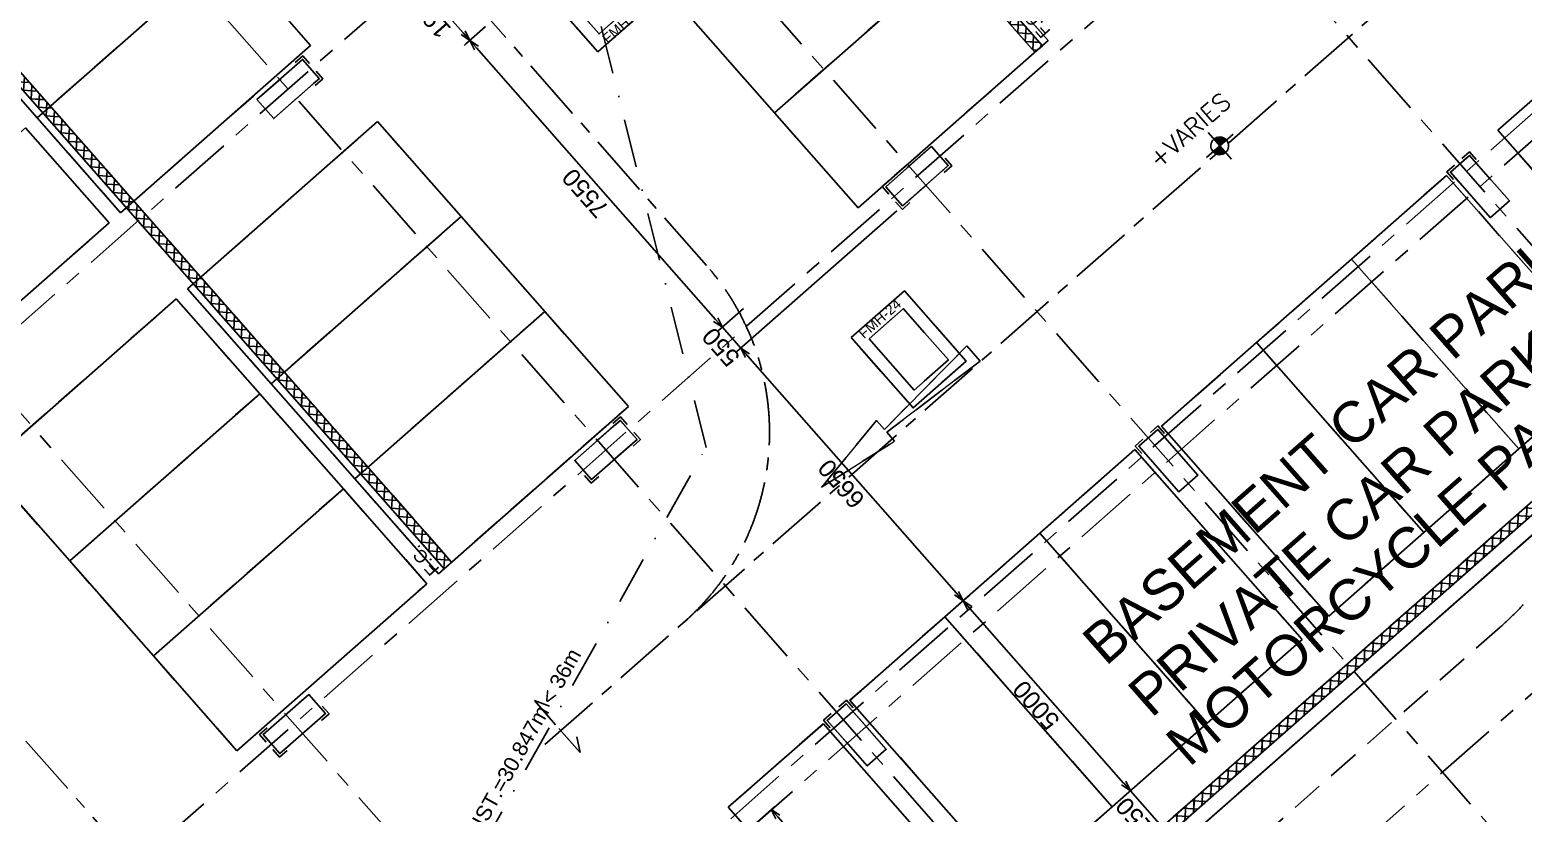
# Model space of a CAD drawing. Header units: millimetres. Extents: x 833946797 to 834440930, y 817746008 to 818399503.
# Drawn here: x 834320996 to 834350494, y 817949363 to 817964841 of the extents above; entities that cross this region are included whole.
import ezdxf

# ---------------------------------------------------------------- set-up
doc = ezdxf.new("R2010")
doc.units = ezdxf.units.MM
doc.header["$LTSCALE"] = 100
for name, pattern in [('CENTER', [2, 1.25, -0.25, 0.25, -0.25]), ('DASHDOT2', [12.7, 6.35, -3.175, 0, -3.175]), ('Grid Line', [22.225, 12.7, -3.175, 3.175, -3.175]), ('Hidden', [9.525, 6.35, -3.175])]:
    doc.linetypes.add(name, pattern=pattern)
for name, color, linetype in [('+C-160', 160, 'Hidden'), ('A-COLS', 3, 'Continuous'), ('DLN020__', 6, 'Continuous'), ('DLN030_1', 1, 'Continuous'), ('DLN030_2', 1, 'Continuous'), ('DLN0401_', 7, 'Continuous'), ('DLN0403__Room Name', 7, 'Continuous'), ('DLN040__', 3, 'Continuous'), ('DLN060__', 7, 'Continuous'), ('DLN660', 1, 'Continuous'), ('DLN810__', 1, 'Continuous'), ('LEVEL', 7, 'Continuous'), ('MOE', 6, 'DASHDOT2')]:
    doc.layers.add(name, color=color, linetype=linetype)
for name, color, linetype, lineweight in [('A829_ROAD', 1, 'Continuous', 0), ('CORNER GUARD', 2, 'Continuous', 50), ('HCL520_T', 7, 'Continuous', 18)]:
    doc.layers.add(name, color=color, linetype=linetype, lineweight=lineweight)
doc.styles.add('3B50A-DLN-ARC-DWG-1002-P00-LB02$0$Standard', font='swiss.ttf')
doc.styles.add('romans', font='romans.shx')
doc.styles.get("Standard").update_dxf_attribs({"font": 'swiss.ttf'})
doc.styles.add('Swis721tBT', font='swissl.ttf')
doc.dimstyles.new('INTDIM', dxfattribs={"dimtxt": 200, "dimasz": 125, "dimexe": 100, "dimexo": 150, "dimgap": 80, "dimtad": 1, "dimdec": 0, "dimzin": 9, "dimdsep": 46, "dimtxsty": 'Swis721tBT', "dimblk": 'OPEN30', "dimcen": -125, "dimclrd": 256, "dimclre": 256, "dimclrt": 2, "dimaunit": 1, "dimadec": 1, "dimazin": 0, "dimtfac": 0.444444, "dimtdec": 0, "dimtix": 1, "dimtmove": 2, "dimatfit": 3, "dimldrblk": 'OPEN30', "dimfxl": 0, "dimtolj": 1, "dimlwd": -1, "dimlwe": -1, "dimarcsym": 0})
doc.dimstyles.new('INTDIM350', dxfattribs={"dimtxt": 350, "dimasz": 200, "dimexe": 100, "dimexo": 150, "dimgap": 100, "dimtad": 1, "dimdec": 0, "dimzin": 9, "dimdsep": 46, "dimtxsty": 'Swis721tBT', "dimblk": 'OPEN30', "dimcen": -125, "dimclrd": 256, "dimclre": 256, "dimclrt": 2, "dimaunit": 1, "dimadec": 1, "dimazin": 0, "dimtfac": 0.444444, "dimtdec": 0, "dimtix": 1, "dimtmove": 2, "dimatfit": 3, "dimldrblk": 'OPEN30', "dimfxl": 0, "dimtolj": 1, "dimlwd": -1, "dimlwe": -1, "dimarcsym": 0})
pattern_1 = [(86.3502, (834319897.64, 817945893.62), (-158.428, 10.1057), []), (176.3502, (834319897.64, 817945893.62), (-10.1057, -158.428), [])]

# ---------------------------------------------------------------- blocks, each defined once
blk = doc.blocks.new('_Open30')
at = {"color": 0, "linetype": 'ByBlock', "lineweight": -2}
for p, q in [((-1, 0.27), (0, 0)), ((0, 0), (-1, -0.27)), ((0, 0), (-1, 0))]:
    blk.add_line(p, q, dxfattribs=at)
blk = doc.blocks.new('*D31')
at = {"layer": 'Defpoints', "color": 0}
for p in [(834269377, 817985820), (834268235, 817984815), (834325665, 817921862)]:
    blk.add_point(p, dxfattribs=at)
at = {"layer": 'DLN030_1', "linetype": 'Continuous'}
for p, q in [((834269264, 817985721), (834268160, 817984749)), ((834324391, 817921007), (834268367, 817984665)), ((834325552, 817921763), (834324448, 817920791))]:
    blk.add_line(p, q, dxfattribs=at)
at = {"layer": 'DLN030_1', "xscale": 200, "yscale": 200, "zscale": 200}
for p, rotation in [((834268235, 817984815), 131.3501965874743), ((834324523, 817920857), 311.3501965874743)]:
    blk.add_blockref('_Open30', p, dxfattribs=dict(at, rotation=rotation))
at = {"layer": 'DLN030_1', "color": 2, "insert": (834295471, 817953436), "char_height": 400, "attachment_point": 5, "rotation": 311.3502, "style": 'Swis721tBT'}
blk.add_mtext('\\A1;85200', dxfattribs=at)
blk = doc.blocks.new('DLN_Parking - Parking - 2500 x 5000 _WL_-1233168-Car Park_B2_F')
at = {"layer": 'DLN660'}
for p, q in [((0, 0), (0, 5000)), ((0, 5000), (2500, 5000)), ((2500, 5000), (2500, 0)), ((2500, 0), (0, 0))]:
    blk.add_line(p, q, dxfattribs=at)
blk = doc.blocks.new('*X5')
at = {"color": 0}
for p, q in [((45956, 42700), (46156, 42700)), ((45956, 42694), (46156, 42694)), ((45957, 42688), (46156, 42688)), ((45957, 42681), (46156, 42681)), ((45958, 42675), (46156, 42675)), ((45959, 42669), (46156, 42669)), ((45960, 42662), (46156, 42662)), ((45962, 42656), (46156, 42656)), ((45964, 42650), (46156, 42650)), ((45965, 42644), (46156, 42644)), ((45968, 42638), (46156, 42638)), ((45970, 42631), (46156, 42631)), ((45973, 42625), (46156, 42625)), ((45975, 42619), (46156, 42619)), ((45978, 42612), (46156, 42612)), ((45982, 42606), (46156, 42606)), ((45986, 42600), (46156, 42600)), ((45990, 42594), (46156, 42594)), ((45994, 42588), (46156, 42588)), ((45999, 42581), (46156, 42581)), ((46004, 42575), (46156, 42575)), ((46009, 42569), (46156, 42569)), ((46015, 42562), (46156, 42562)), ((46022, 42556), (46156, 42556)), ((46029, 42550), (46156, 42550)), ((46037, 42544), (46156, 42544)), ((46047, 42538), (46156, 42538)), ((46057, 42531), (46156, 42531)), ((46069, 42525), (46156, 42525)), ((46083, 42519), (46156, 42519)), ((46102, 42512), (46156, 42512)), ((46133, 42506), (46156, 42506))]:
    blk.add_line(p, q, dxfattribs=at)
blk = doc.blocks.new('*X4')
at = {"color": 0}
for p, q in [((46156, 42900), (46200, 42900)), ((46156, 42894), (46222, 42894)), ((46156, 42888), (46238, 42888)), ((46156, 42881), (46250, 42881)), ((46156, 42875), (46261, 42875)), ((46156, 42869), (46271, 42869)), ((46156, 42862), (46279, 42862)), ((46156, 42856), (46287, 42856)), ((46156, 42850), (46294, 42850)), ((46156, 42844), (46300, 42844)), ((46156, 42838), (46306, 42838)), ((46156, 42831), (46311, 42831)), ((46156, 42825), (46316, 42825)), ((46156, 42819), (46320, 42819)), ((46156, 42812), (46324, 42812)), ((46156, 42806), (46328, 42806)), ((46156, 42800), (46332, 42800)), ((46156, 42794), (46335, 42794)), ((46156, 42788), (46338, 42788)), ((46156, 42781), (46341, 42781)), ((46156, 42775), (46343, 42775)), ((46156, 42769), (46345, 42769)), ((46156, 42762), (46347, 42762)), ((46156, 42756), (46349, 42756)), ((46156, 42750), (46351, 42750)), ((46156, 42744), (46352, 42744)), ((46156, 42738), (46353, 42738)), ((46156, 42731), (46354, 42731)), ((46156, 42725), (46355, 42725)), ((46156, 42719), (46355, 42719)), ((46156, 42712), (46356, 42712)), ((46156, 42706), (46356, 42706))]:
    blk.add_line(p, q, dxfattribs=at)
blk = doc.blocks.new('ELFIN')
at = {"layer": 'LEVEL'}
for p, q in [((0, 0.5), (0, 0)), ((0, 0), (-0.5, 0)), ((0, 0), (0, -0.5)), ((0.5, 0), (0, 0))]:
    blk.add_line(p, q, dxfattribs=at)
for start, end in [(90, 180), (180, 270), (0, 90), (270, 0)]:
    blk.add_arc((0, 0), 0.25, start, end, dxfattribs=at)
at = {"layer": 'LEVEL', "xscale": 0.00125, "yscale": 0.00125, "zscale": 0.00125}
for name in ['*X4', '*X5']:
    blk.add_blockref(name, (-57.695, -53.381), dxfattribs=at)
at = {"layer": 'LEVEL', "style": 'romans'}
blk.add_attdef('ELFIN', (0.254, 0.347), '', height=0.5, dxfattribs=at)
blk = doc.blocks.new('A05-_14-flat-3')
at = {"layer": 'A829_ROAD'}
for p, q in [((-275, 3909), (275, 3909)), ((-50, 709), (-275, 3909)), ((275, 3909), (50, 709)), ((-375, 709), (0, -1624)), ((-50, 709), (-375, 709)), ((0, -1624), (375, 709)), ((375, 709), (50, 709))]:
    blk.add_line(p, q, dxfattribs=at)
blk = doc.blocks.new('*D87')
at = {"layer": 'Defpoints', "color": 0}
for p in [(834269376, 817985821), (834268235, 817984816), (834325664, 817921862)]:
    blk.add_point(p, dxfattribs=at)
at = {"layer": 'DLN030_1', "linetype": 'Continuous'}
for p, q in [((834269264, 817985721), (834268159, 817984750)), ((834324391, 817921007), (834268367, 817984666)), ((834325552, 817921763), (834324448, 817920791))]:
    blk.add_line(p, q, dxfattribs=at)
at = {"layer": 'DLN030_1', "xscale": 200, "yscale": 200, "zscale": 200}
for p, rotation in [((834268235, 817984816), 131.3501965866839), ((834324523, 817920857), 311.3501965866839)]:
    blk.add_blockref('_Open30', p, dxfattribs=dict(at, rotation=rotation))
at = {"layer": 'DLN030_1', "color": 2, "insert": (834295471, 817953436), "char_height": 400, "attachment_point": 5, "rotation": 311.3502, "style": 'Swis721tBT'}
blk.add_mtext('\\A1;85200', dxfattribs=at)
blk = doc.blocks.new('CORNER GUARD')
at = {"layer": 'CORNER GUARD', "color": 0, "const_width": 20}
blk.add_lwpolyline([(-150, -50), (50, -50), (50, 150)], dxfattribs=at)
at = {"layer": 'Defpoints', "color": 0}
blk.add_lwpolyline([(-150, 0), (0, 0), (0, 150)], dxfattribs=at)
blk = doc.blocks.new('*D106')
at = {"layer": 'Defpoints', "color": 0, "ltscale": 1.5}
for p in [(834334355, 817956590, 0), (834324515, 817943109, 0), (834325714, 817942170), (834325198, 817940249, 0), (834325198, 817940249, 0)]:
    blk.add_point(p, dxfattribs=at)
at = {"layer": 'MOE', "linetype": 'Continuous', "ltscale": 1.5}
blk.add_arc((834325198, 817940249), 1989, 66.5005, 97.6704, dxfattribs=at)
at = {"layer": 'MOE', "ltscale": 1.5, "xscale": 200, "yscale": 200, "zscale": 200}
for p, rotation in [((834324736, 817942184), 190.5522464607608), ((834326170, 817941984), 333.6185792640462)]:
    blk.add_blockref('_Open30', p, dxfattribs=dict(at, rotation=rotation))
at = {"layer": 'MOE', "color": 2, "ltscale": 1.5, "insert": (834325511, 817942496), "char_height": 350, "attachment_point": 5, "rotation": 352.0854, "style": 'Swis721tBT'}
blk.add_mtext('\\A1;{\\C1;>30%%D}', dxfattribs=at)
blk = doc.blocks.new('A$C029C5A43')
at = {"layer": '+C-160'}
for p, q in [((39021, 28766), (39021, 45764)), ((39221, 45764), (39220, 28766)), ((38871, 40766), (38871, 43266)), ((39221, 41161), (39021, 41360)), ((39021, 41116), (39221, 41315)), ((39220, 40936), (39021, 41136)), ((39021, 40891), (39221, 41091)), ((38571, 38266), (38571, 40766)), ((43871, 40766), (38871, 40766)), ((43871, 40766), (38871, 40766)), ((38871, 40766), (38871, 38266)), ((39220, 40712), (39021, 40911)), ((39021, 40667), (39220, 40866)), ((43871, 38266), (43871, 40766)), ((39220, 40487), (39021, 40687)), ((39021, 40442), (39220, 40642)), ((39220, 40263), (39021, 40462)), ((39021, 40218), (39220, 40417)), ((39220, 40038), (39021, 40238)), ((39021, 39993), (39220, 40193)), ((39220, 39814), (39021, 40013)), ((39021, 39769), (39220, 39968)), ((39220, 39589), (39021, 39789)), ((39021, 39544), (39220, 39744)), ((39220, 39365), (39021, 39564)), ((39021, 39320), (39220, 39519)), ((39220, 39140), (39021, 39340)), ((39021, 39095), (39220, 39295)), ((39220, 38916), (39021, 39115)), ((39021, 38871), (39220, 39070)), ((39220, 38691), (39021, 38891)), ((39021, 38646), (39220, 38846)), ((39220, 38467), (39021, 38666)), ((39021, 38422), (39220, 38621)), ((39220, 38242), (39021, 38442)), ((39021, 38197), (39220, 38397)), ((33571, 38266), (38571, 38266)), ((38871, 38266), (43871, 38266)), ((39220, 38018), (39021, 38217)), ((39021, 37973), (39220, 38172)), ((42371, 37666, 0), (42371, 38166, 0)), ((42371, 38166, 0), (43571, 38166, 0)), ((42371, 37666, 0), (42371, 38166, 0)), ((42371, 38166, 0), (43571, 38166, 0)), ((43421, 38215, 0), (43621, 38215, 0)), ((43421, 38165, 0), (43571, 38165, 0)), ((43571, 38166, 0), (43571, 37666, 0)), ((43571, 38166, 0), (43571, 37666, 0)), ((43571, 38165, 0), (43571, 38015, 0)), ((43621, 38215, 0), (43621, 38015, 0)), ((39220, 37793), (39021, 37993)), ((39021, 37748), (39220, 37948)), ((39220, 37569), (39021, 37768)), ((43571, 37665, 0), (43571, 37815, 0)), ((43621, 37615, 0), (43621, 37815, 0)), ((39021, 37524), (39220, 37723)), ((39220, 37344), (39021, 37544)), ((39021, 37299), (39220, 37498)), ((43571, 37666, 0), (42371, 37666, 0)), ((43571, 37666, 0), (42371, 37666, 0)), ((43421, 37665, 0), (43571, 37665, 0)), ((43421, 37615, 0), (43621, 37615, 0)), ((39220, 37120), (39021, 37319)), ((39021, 37075), (39220, 37274)), ((39220, 36895), (39021, 37095)), ((39021, 36850), (39220, 37049)), ((39220, 36671), (39021, 36870)), ((39021, 36626), (39220, 36825)), ((39220, 36446), (39021, 36646)), ((39021, 36401), (39220, 36600)), ((39220, 36222), (39021, 36421)), ((39021, 36177), (39220, 36376)), ((33571, 33766), (33571, 36266)), ((33571, 36266), (38571, 36266)), ((38571, 36266), (38571, 33766)), ((38871, 33766), (38871, 36266)), ((38871, 36266), (43871, 36266)), ((39220, 35997), (39021, 36197)), ((39021, 35952), (39220, 36151)), ((43871, 36266), (43871, 33766)), ((48051, 34424, 0), (48051, 36274, 0)), ((48301, 34674, 0), (48301, 36024, 0)), ((54522, 28716), (54522, 36266)), ((54722, 36266), (54721, 28716)), ((39220, 35773), (39021, 35972)), ((39021, 35728), (39220, 35927)), ((39220, 35548), (39021, 35748)), ((39021, 35503), (39220, 35702)), ((39220, 35324), (39021, 35523)), ((39021, 35279), (39220, 35478)), ((39220, 35099), (39021, 35299)), ((39021, 35054), (39220, 35253)), ((39220, 34875), (39021, 35074)), ((39021, 34830), (39220, 35029)), ((39220, 34650), (39021, 34850)), ((39021, 34605), (39220, 34804)), ((39220, 34426), (39021, 34625)), ((39021, 34381), (39220, 34580)), ((49201, 34674, 0), (48301, 34674, 0)), ((39220, 34201), (39021, 34401)), ((39021, 34156), (39220, 34355)), ((49451, 34424, 0), (48051, 34424, 0)), ((39220, 33977), (39021, 34176)), ((39021, 33931), (39220, 34131)), ((39220, 33752), (39021, 33952)), ((33571, 31266), (33571, 33766)), ((33571, 33766), (38571, 33766)), ((38571, 33766), (33571, 33766)), ((38571, 33766), (38571, 31266)), ((38871, 31266), (38871, 33766)), ((38871, 33766), (43871, 33766)), ((43871, 33766), (38871, 33766)), ((39021, 33707), (39220, 33906)), ((39220, 33528), (39021, 33727)), ((39021, 33482), (39220, 33682)), ((43871, 33766), (43871, 31266)), ((49871, 33716), (49871, 31216)), ((39220, 33303), (39021, 33503)), ((39021, 33258), (39220, 33457)), ((39220, 33079), (39021, 33278)), ((39021, 33033), (39220, 33233)), ((39220, 32855), (39021, 33054)), ((39021, 32809), (39220, 33008)), ((39220, 32630), (39021, 32829)), ((39021, 32584), (39220, 32784)), ((39220, 32406), (39021, 32605)), ((39021, 32360), (39220, 32559)), ((39220, 32181), (39021, 32380)), ((39021, 32135), (39220, 32335)), ((39220, 31957), (39021, 32156)), ((39021, 31911), (39220, 32110)), ((39220, 31732), (39021, 31931)), ((39021, 31686), (39220, 31886)), ((39220, 31508), (39021, 31707)), ((39021, 31462), (39220, 31661)), ((39220, 31283), (39021, 31482)), ((39021, 31237), (39220, 31437)), ((38571, 31266), (33571, 31266)), ((38571, 31266), (33571, 31266)), ((33571, 31266), (33571, 28766)), ((38571, 28766), (38571, 31266)), ((43871, 31266), (38871, 31266)), ((43871, 31266), (38871, 31266)), ((38871, 31266), (38871, 28766)), ((39220, 31059), (39021, 31258)), ((39021, 31013), (39220, 31212)), ((39220, 30834), (39021, 31033)), ((39021, 30788), (39220, 30987)), ((43871, 28766), (43871, 31266)), ((54871, 31216), (49871, 31216)), ((49871, 31216), (49871, 28716)), ((49871, 31216), (54871, 31216)), ((54871, 28716), (54871, 31216)), ((39220, 30610), (39021, 30809)), ((39021, 30564), (39220, 30763)), ((39220, 30385), (39021, 30584)), ((39021, 30339), (39220, 30538)), ((39220, 30161), (39021, 30360)), ((39021, 30115), (39220, 30314)), ((39220, 29936), (39021, 30135)), ((39021, 29890), (39220, 30089)), ((39220, 29712), (39021, 29911)), ((39021, 29666), (39220, 29865)), ((39220, 29487), (39021, 29686)), ((39021, 29441), (39220, 29640)), ((39220, 29263), (39021, 29462)), ((39021, 29217), (39220, 29416)), ((39220, 29038), (39021, 29237)), ((54522, 29227), (54721, 29426)), ((54721, 29028), (54522, 29227)), ((39021, 28992), (39220, 29191)), ((39220, 28814), (39021, 29013)), ((39021, 28768), (39220, 28967)), ((54522, 29002), (54721, 29201)), ((54721, 28803), (54522, 29002)), ((54522, 28778), (54721, 28977)), ((33571, 28766), (38571, 28766)), ((34321, 28715, 0), (34121, 28715, 0)), ((34121, 28715, 0), (34121, 28515, 0)), ((34171, 28166, 0), (34171, 28666, 0)), ((34171, 28666, 0), (35371, 28666, 0)), ((34171, 28166, 0), (34171, 28666, 0)), ((34171, 28666, 0), (35371, 28666, 0)), ((34321, 28665, 0), (34171, 28665, 0)), ((34171, 28665, 0), (34171, 28515, 0)), ((35371, 28666, 0), (35371, 28166, 0)), ((35371, 28666, 0), (35371, 28166, 0)), ((38871, 28766), (43871, 28766)), ((39043, 28766), (39021, 28788)), ((39220, 28766), (39021, 28766)), ((42371, 28166, 0), (42371, 28666, 0)), ((42371, 28666, 0), (43571, 28666, 0)), ((42371, 28166, 0), (42371, 28666, 0)), ((42371, 28666, 0), (43571, 28666, 0)), ((43421, 28715, 0), (43621, 28715, 0)), ((43421, 28665, 0), (43571, 28665, 0)), ((43571, 28666, 0), (43571, 28166, 0)), ((43571, 28666, 0), (43571, 28166, 0)), ((43571, 28665, 0), (43571, 28515, 0)), ((43621, 28715, 0), (43621, 28515, 0)), ((49871, 28716), (54871, 28716)), ((50708, 28715), (50508, 28715)), ((50508, 28715), (50508, 28515)), ((50558, 28166, 0), (50558, 28666, 0)), ((50558, 28666, 0), (51758, 28666, 0)), ((50558, 28166, 0), (50558, 28666, 0)), ((50558, 28666, 0), (51758, 28666, 0)), ((50708, 28665), (50558, 28665)), ((50558, 28665), (50558, 28515)), ((51758, 28666, 0), (51758, 28166, 0)), ((51758, 28666, 0), (51758, 28166, 0)), ((54584, 28716), (54522, 28778)), ((54721, 28716), (54522, 28716)), ((54684, 28716), (54721, 28752)), ((34121, 28115, 0), (34121, 28315, 0)), ((34321, 28115, 0), (34121, 28115, 0)), ((34171, 28165, 0), (34171, 28315, 0)), ((35371, 28166, 0), (34171, 28166, 0)), ((35371, 28166, 0), (34171, 28166, 0)), ((34321, 28165, 0), (34171, 28165, 0)), ((35221, 28165), (35371, 28165)), ((35221, 28115), (35421, 28115)), ((35371, 28165), (35371, 28315)), ((35421, 28115), (35421, 28315)), ((42321, 28115, 0), (42321, 28315, 0)), ((42521, 28115, 0), (42321, 28115, 0)), ((42371, 28165, 0), (42371, 28315, 0)), ((43571, 28166, 0), (42371, 28166, 0)), ((43571, 28166, 0), (42371, 28166, 0)), ((42521, 28165, 0), (42371, 28165, 0)), ((43421, 28165, 0), (43571, 28165, 0)), ((43421, 28115, 0), (43621, 28115, 0)), ((43571, 28165, 0), (43571, 28315, 0)), ((43621, 28115, 0), (43621, 28315, 0)), ((50508, 28115), (50508, 28315)), ((50708, 28115), (50508, 28115)), ((50558, 28165), (50558, 28315)), ((51758, 28166, 0), (50558, 28166, 0)), ((51758, 28166, 0), (50558, 28166, 0)), ((50708, 28165), (50558, 28165)), ((51608, 28165, 0), (51758, 28165, 0)), ((51608, 28115, 0), (51808, 28115, 0)), ((51758, 28165, 0), (51758, 28315, 0)), ((51808, 28115, 0), (51808, 28315, 0)), ((48075, 26880, 0), (49475, 26880, 0)), ((48075, 25030, 0), (48075, 26880, 0)), ((49475, 26880, 0), (49475, 25030, 0)), ((48325, 26630, 0), (49225, 26630, 0)), ((48325, 25280, 0), (48325, 26630, 0)), ((49225, 26630, 0), (49225, 25280, 0)), ((38639, 25630), (38639, 24261)), ((38639, 24261), (38639, 25630)), ((38639, 25630), (38791, 25352)), ((47368, 25320), (45682, 25049)), ((47368, 25085), (47368, 25320)), ((47368, 25085), (49682, 25247)), ((49225, 25280, 0), (48325, 25280, 0)), ((49682, 25247), (49682, 24850)), ((45682, 25049), (47368, 24778)), ((49682, 24850), (47368, 25012)), ((47368, 24778), (47368, 25012)), ((49475, 25030, 0), (48075, 25030, 0)), ((38639, 24261), (38791, 24539)), ((42871, 21566), (42671, 21566)), ((42671, 21566), (42671, 21366)), ((43071, 21566, 0), (43271, 21566, 0)), ((43271, 21566, 0), (43271, 21366, 0)), ((51071, 21566, 0), (50871, 21566, 0)), ((50871, 21566, 0), (50871, 21366, 0)), ((51271, 21566), (51471, 21566)), ((51471, 21566), (51471, 21366)), ((59271, 21566, 0), (59071, 21566, 0)), ((59071, 21566, 0), (59071, 21366, 0)), ((59471, 21566), (59671, 21566)), ((59671, 21566), (59671, 21366)), ((40121, 21516), (40121, 16516)), ((42621, 21516), (40121, 21516)), ((42621, 16516), (42621, 21516)), ((42721, 20316, 0), (42721, 21516, 0)), ((42721, 21516, 0), (43221, 21516, 0)), ((42721, 20316, 0), (42721, 21516, 0)), ((42721, 21516, 0), (43221, 21516, 0)), ((42871, 21516), (42721, 21516)), ((42721, 21516), (42721, 21366)), ((43071, 21516, 0), (43221, 21516, 0)), ((43221, 21516, 0), (43221, 20316, 0)), ((43221, 21516, 0), (43221, 20316, 0)), ((43221, 21516, 0), (43221, 21366, 0)), ((43321, 16516), (43321, 21516)), ((43321, 21516), (45821, 21516)), ((45821, 16516), (45821, 21516)), ((45821, 21516), (48321, 21516)), ((45821, 21516), (45821, 16516)), ((48321, 16516), (48321, 21516)), ((48321, 21516), (50821, 21516)), ((48321, 21516), (48321, 16516)), ((50821, 21516), (50821, 16516)), ((50921, 20316, 0), (50921, 21516, 0)), ((50921, 21516, 0), (51421, 21516, 0)), ((50921, 20316, 0), (50921, 21516, 0)), ((50921, 21516, 0), (51421, 21516, 0)), ((51071, 21516, 0), (50921, 21516, 0)), ((50921, 21516, 0), (50921, 21366, 0)), ((51271, 21516), (51421, 21516)), ((51421, 21516, 0), (51421, 20316, 0)), ((51421, 21516, 0), (51421, 20316, 0)), ((51421, 21516), (51421, 21366)), ((51521, 21516), (51521, 16516)), ((54021, 21516), (51521, 21516)), ((54021, 21516), (54021, 16516)), ((56521, 21516), (54021, 21516)), ((54021, 16516), (54021, 21516)), ((56521, 16516), (56521, 21516)), ((56521, 21516), (59021, 21516)), ((56521, 16516), (56521, 21516)), ((59021, 21516), (59021, 16516)), ((59121, 20316, 0), (59121, 21516, 0)), ((59121, 21516, 0), (59621, 21516, 0)), ((59121, 20316, 0), (59121, 21516, 0)), ((59121, 21516, 0), (59621, 21516, 0)), ((59271, 21516, 0), (59121, 21516, 0)), ((59121, 21516, 0), (59121, 21366, 0)), ((59471, 21516), (59621, 21516)), ((59621, 21516, 0), (59621, 20316, 0)), ((59621, 21516, 0), (59621, 20316, 0)), ((59621, 21516), (59621, 21366)), ((60371, 16516), (60371, 21516)), ((60371, 21516), (62871, 21516)), ((43221, 20316, 0), (42721, 20316, 0)), ((43221, 20316, 0), (42721, 20316, 0)), ((51421, 20316, 0), (50921, 20316, 0)), ((51421, 20316, 0), (50921, 20316, 0)), ((59621, 20316, 0), (59121, 20316, 0)), ((59621, 20316, 0), (59121, 20316, 0)), ((45821, 16516), (43321, 16516)), ((48321, 16516), (45821, 16516)), ((50821, 16516), (48321, 16516)), ((51521, 16516), (54021, 16516)), ((54021, 16516), (56521, 16516)), ((59021, 16516), (56521, 16516)), ((38514, 15365, 0), (86827, 15365)), ((38514, 15365, 0), (86827, 15365, 0)), ((82471, 15565), (40121, 15565)), ((40121, 15365), (82471, 15365)), ((46722, 15365), (46922, 15565)), ((47056, 15365), (46856, 15565)), ((46947, 15365), (47147, 15565)), ((47280, 15365), (47080, 15565)), ((47171, 15365), (47371, 15565)), ((47505, 15365), (47305, 15565)), ((47396, 15365), (47596, 15565)), ((47729, 15365), (47529, 15565)), ((47620, 15365), (47820, 15565)), ((47954, 15365), (47754, 15565)), ((47845, 15365), (48045, 15565)), ((48178, 15365), (47978, 15565)), ((48069, 15365), (48269, 15565)), ((48403, 15365), (48203, 15565)), ((48294, 15365), (48494, 15565)), ((48627, 15365), (48427, 15565)), ((48518, 15365), (48718, 15565)), ((48852, 15365), (48652, 15565)), ((48743, 15365), (48943, 15565)), ((49076, 15365), (48876, 15565)), ((48967, 15365), (49167, 15565)), ((49301, 15365), (49101, 15565)), ((49192, 15365), (49392, 15565)), ((49525, 15365), (49325, 15565)), ((49416, 15365), (49616, 15565)), ((49750, 15365), (49550, 15565)), ((49641, 15365), (49841, 15565)), ((49974, 15365), (49774, 15565)), ((49865, 15365), (50065, 15565)), ((50199, 15365), (49999, 15565)), ((50090, 15365), (50290, 15565)), ((50423, 15365), (50223, 15565)), ((50314, 15365), (50514, 15565)), ((50648, 15365), (50448, 15565)), ((50539, 15365), (50739, 15565)), ((50872, 15365), (50672, 15565)), ((50763, 15365), (50963, 15565)), ((51097, 15365), (50897, 15565)), ((50988, 15365), (51188, 15565)), ((51321, 15365), (51121, 15565)), ((51212, 15365), (51412, 15565)), ((51546, 15365), (51346, 15565)), ((51437, 15365), (51637, 15565)), ((51770, 15365), (51570, 15565)), ((51661, 15365), (51861, 15565)), ((51995, 15365), (51795, 15565)), ((51886, 15365), (52086, 15565)), ((52219, 15365), (52019, 15565)), ((52110, 15365), (52310, 15565)), ((52444, 15365), (52244, 15565)), ((52335, 15365), (52535, 15565)), ((52668, 15365), (52468, 15565)), ((52559, 15365), (52759, 15565)), ((52893, 15365), (52693, 15565)), ((52784, 15365), (52984, 15565)), ((53117, 15365), (52917, 15565)), ((53008, 15365), (53208, 15565)), ((53342, 15365), (53142, 15565)), ((53233, 15365), (53433, 15565)), ((53566, 15365), (53366, 15565)), ((53457, 15365), (53657, 15565)), ((53791, 15365), (53591, 15565)), ((53682, 15365), (53882, 15565)), ((54015, 15365), (53815, 15565)), ((53906, 15365), (54106, 15565)), ((54240, 15365), (54040, 15565)), ((54131, 15365), (54331, 15565)), ((54464, 15365), (54264, 15565)), ((54355, 15365), (54555, 15565)), ((54689, 15365), (54489, 15565)), ((54580, 15365), (54780, 15565)), ((54913, 15365), (54713, 15565)), ((54804, 15365), (55004, 15565)), ((55138, 15365), (54938, 15565)), ((55029, 15365), (55229, 15565)), ((55362, 15365), (55162, 15565)), ((55253, 15365), (55453, 15565)), ((55587, 15365), (55387, 15565)), ((55478, 15365), (55678, 15565)), ((55811, 15365), (55611, 15565)), ((38064, 15065), (86598, 15065)), ((86598, 15065, 0), (38064, 15065, 0))]:
    blk.add_line(p, q, dxfattribs=at)
at = {"layer": '+C-160', "lineweight": 18}
for p, q in [((43571, 38166), (42371, 38166)), ((42371, 38166), (42371, 37666)), ((43571, 37666), (43571, 38166)), ((42371, 37666), (43571, 37666)), ((35371, 28666), (34171, 28666)), ((34171, 28666), (34171, 28166)), ((35371, 28166), (35371, 28666)), ((43571, 28666), (42371, 28666)), ((42371, 28666), (42371, 28166)), ((43571, 28166), (43571, 28666)), ((51758, 28666), (50558, 28666)), ((50558, 28666), (50558, 28166)), ((51758, 28166), (51758, 28666)), ((34171, 28166), (35371, 28166)), ((42371, 28166), (43571, 28166)), ((50558, 28166), (51758, 28166)), ((43221, 21516), (42721, 21516)), ((42721, 21516), (42721, 20316)), ((43221, 20316), (43221, 21516)), ((50921, 20316), (50921, 21516)), ((50921, 21516), (51421, 21516)), ((51421, 21516), (51421, 20316)), ((59121, 20316), (59121, 21516)), ((59121, 21516), (59621, 21516)), ((59621, 21516), (59621, 20316)), ((42721, 20316), (43221, 20316)), ((51421, 20316), (50921, 20316)), ((59621, 20316), (59121, 20316))]:
    blk.add_line(p, q, dxfattribs=at)
blk = doc.blocks.new('*D154')
at = {"layer": 'Defpoints', "color": 0}
for p in [(834328857, 817966433), (834330112, 817965007, 0), (834329687, 817964633)]:
    blk.add_point(p, dxfattribs=at)
at = {"layer": 'DLN030_2', "linetype": 'Continuous'}
for p, q in [((834328744, 817966334), (834328356, 817965993)), ((834328563, 817965909), (834329554, 817964783)), ((834329999, 817964908), (834329611, 817964567))]:
    blk.add_line(p, q, dxfattribs=at)
at = {"layer": 'DLN030_2', "xscale": 200, "yscale": 200, "zscale": 200}
for p, rotation in [((834328431, 817966059), 131.3501958360153), ((834329687, 817964633), 311.3501958360153)]:
    blk.add_blockref('_Open30', p, dxfattribs=dict(at, rotation=rotation))
at = {"layer": 'DLN030_2', "color": 2, "insert": (834328849, 817965161), "char_height": 350, "attachment_point": 5, "rotation": 131.3502, "style": 'Swis721tBT'}
blk.add_mtext('\\A1;1900', dxfattribs=at)
blk = doc.blocks.new('*D176')
at = {"layer": 'Defpoints', "color": 0}
for p in [(834335182, 817949036), (834339313, 817945263), (834338856, 817944861)]:
    blk.add_point(p, dxfattribs=at)
at = {"layer": 'DLN030_2', "linetype": 'Continuous'}
for p, q in [((834335295, 817949135), (834335714, 817949504)), ((834335771, 817949288), (834339181, 817945413)), ((834338969, 817944960), (834339388, 817945329))]:
    blk.add_line(p, q, dxfattribs=at)
at = {"layer": 'DLN030_2', "xscale": 200, "yscale": 200, "zscale": 200}
for p, rotation in [((834335639, 817949438), 131.3501958360153), ((834339313, 817945263), 311.3501958360153)]:
    blk.add_blockref('_Open30', p, dxfattribs=dict(at, rotation=rotation))
at = {"layer": 'DLN030_2', "color": 2, "insert": (834337266, 817947166), "char_height": 350, "attachment_point": 5, "rotation": 131.3502, "style": 'Swis721tBT'}
blk.add_mtext('\\A1;5560', dxfattribs=at)
blk = doc.blocks.new('*D188')
at = {"layer": 'Defpoints', "color": 0}
for p in [(834329687, 817964633), (834335204, 817959431), (834334675, 817958965)]:
    blk.add_point(p, dxfattribs=at)
at = {"layer": 'DLN030_2', "linetype": 'Continuous'}
for p, q in [((834329574, 817964534), (834329611, 817964567)), ((834329819, 817964483), (834334542, 817959115)), ((834335091, 817959332), (834334599, 817958899))]:
    blk.add_line(p, q, dxfattribs=at)
at = {"layer": 'DLN030_2', "xscale": 200, "yscale": 200, "zscale": 200}
for p, rotation in [((834329687, 817964633), 131.3501958360153), ((834334675, 817958965), 311.3501958360153)]:
    blk.add_blockref('_Open30', p, dxfattribs=dict(at, rotation=rotation))
at = {"layer": 'DLN030_2', "color": 2, "insert": (834331970, 817961614), "char_height": 350, "attachment_point": 5, "rotation": 131.3502, "style": 'Swis721tBT'}
blk.add_mtext('\\A1;7550', dxfattribs=at)
blk = doc.blocks.new('*D189')
at = {"layer": 'Defpoints', "color": 0}
for p in [(834338235, 817961366), (834335204, 817959431), (834335038, 817958552)]:
    blk.add_point(p, dxfattribs=at)
at = {"layer": 'DLN030_2', "linetype": 'Continuous'}
for p, q in [((834338123, 817961266), (834334963, 817958486)), ((834335091, 817959332), (834334599, 817958899)), ((834334675, 817958965), (834335038, 817958552))]:
    blk.add_line(p, q, dxfattribs=at)
at = {"layer": 'DLN030_2', "color": 2, "insert": (834334646, 817958573), "char_height": 350, "attachment_point": 5, "rotation": 131.3502, "style": 'Swis721tBT'}
blk.add_mtext('\\A1;550', dxfattribs=at)
blk = doc.blocks.new('*D190')
at = {"layer": 'Defpoints', "color": 0}
for p in [(834338235, 817961366), (834340010, 817954070), (834339431, 817953560)]:
    blk.add_point(p, dxfattribs=at)
at = {"layer": 'DLN030_2', "linetype": 'Continuous'}
for p, q in [((834338123, 817961266), (834334963, 817958486)), ((834335170, 817958402), (834339299, 817953710)), ((834339898, 817953971), (834339356, 817953494))]:
    blk.add_line(p, q, dxfattribs=at)
at = {"layer": 'DLN030_2', "xscale": 200, "yscale": 200, "zscale": 200}
for p, rotation in [((834335038, 817958552), 131.3501958360153), ((834339431, 817953560), 311.3501958360153)]:
    blk.add_blockref('_Open30', p, dxfattribs=dict(at, rotation=rotation))
at = {"layer": 'DLN030_2', "color": 2, "insert": (834337025, 817955871), "char_height": 350, "attachment_point": 5, "rotation": 131.3502, "style": 'Swis721tBT'}
blk.add_mtext('\\A1;6650', dxfattribs=at)
blk = doc.blocks.new('*D191')
at = {"layer": 'Defpoints', "color": 0}
for p in [(834340010, 817954070), (834343314, 817950316), (834342735, 817949807)]:
    blk.add_point(p, dxfattribs=at)
at = {"layer": 'DLN030_2', "linetype": 'Continuous'}
for p, q in [((834339898, 817953971), (834339356, 817953494)), ((834339563, 817953410), (834342602, 817949957)), ((834343201, 817950217), (834342659, 817949741))]:
    blk.add_line(p, q, dxfattribs=at)
at = {"layer": 'DLN030_2', "xscale": 200, "yscale": 200, "zscale": 200}
for p, rotation in [((834339431, 817953560), 131.3501958360153), ((834342735, 817949807), 311.3501958360153)]:
    blk.add_blockref('_Open30', p, dxfattribs=dict(at, rotation=rotation))
at = {"layer": 'DLN030_2', "color": 2, "insert": (834340873, 817951498), "char_height": 350, "attachment_point": 5, "rotation": 131.3502, "style": 'Swis721tBT'}
blk.add_mtext('\\A1;5000', dxfattribs=at)
blk = doc.blocks.new('*D192')
at = {"layer": 'Defpoints', "color": 0}
for p in [(834343314, 817950316), (834343894, 817949294), (834343495, 817948943)]:
    blk.add_point(p, dxfattribs=at)
at = {"layer": 'DLN030_2', "linetype": 'Continuous'}
for p, q in [((834343201, 817950217), (834342659, 817949741)), ((834342735, 817949807), (834343495, 817948943)), ((834343781, 817949195), (834343420, 817948877))]:
    blk.add_line(p, q, dxfattribs=at)
at = {"layer": 'DLN030_2', "color": 2, "insert": (834342904, 817949190), "char_height": 350, "attachment_point": 5, "rotation": 131.3502, "style": 'Swis721tBT'}
blk.add_mtext('\\A1;1150', dxfattribs=at)

msp = doc.modelspace()

# ---------------------------------------------------------------- hatches: boundary and pattern name
at = {"layer": 'DLN060__'}
h = msp.add_hatch(dxfattribs=at)
h.set_pattern_fill('EARTH', color=251, scale=150, angle=45)
h.set_pattern_definition([(86.35019583, (1453154.1, 238293.2), (-889.9338409, 1011.2023827), [952.5, -952.5]), (86.35019583, (1452797.6, 238315.9), (-889.9338409, 1011.2023827), [952.5, -952.5]), (86.35019583, (1452441.2, 238338.6), (-889.9338409, 1011.2023827), [952.5, -952.5]), (176.35019583, (1452329.9, 238465), (-1011.2023827, -889.9338409), [952.5, -952.5]), (176.35019583, (1452352.65, 238821.5), (-1011.2023827, -889.9338409), [952.5, -952.5]), (176.35019583, (1452375.4, 239178), (-1011.2023827, -889.9338409), [952.5, -952.5])])
edge = h.paths.add_edge_path()
edge.add_line((834303001.7, 817954269.4), (834304578.4, 817955656.4))
edge.add_line((834304578.4, 817955656.4), (834331037.8, 817925591.5))
edge.add_line((834331037.8, 817925591.5), (834375206.5, 817964463.2))
edge.add_line((834375206.5, 817964463.2), (834374060.9, 817980844.8))
edge.add_line((834374060.9, 817980844.8), (834339581.5, 818020021.9))
edge.add_arc((834332615.9, 818013881.7), 9285.6, 41.39677, 99.60462)
edge.add_line((834331066.6, 818023037.1), (834322069.8, 818033259.9))
edge.add_line((834322069.8, 818033259.9), (834273725.6, 817990713.5))
edge.add_line((834273725.6, 817990713.5), (834304578.4, 817955656.4))
edge.add_line((834304578.4, 817955656.4), (834303001.7, 817954269.4))
edge.add_line((834303001.7, 817954269.4), (834270761.5, 817990902.8))
edge.add_line((834270761.5, 817990902.8), (834322258.6, 818036224.1))
edge.add_line((834322258.6, 818036224.1), (834331970.3, 818025189))
edge.add_arc((834332622.3, 818013717.3), 11490.2, 42.02614, 93.25305, ccw=False)
edge.add_line((834341157.7, 818021409.6), (834375550.8, 817982329.9))
edge.add_line((834375550.8, 817982329.9), (834377279, 817963489.7))
edge.add_line((834377279, 817963489.7), (834330848.8, 817922627.7))
edge.add_line((834330848.8, 817922627.7), (834303001.7, 817954269.4))
at = {"layer": 'DLN810__'}
h = msp.add_hatch(dxfattribs=at)
h.set_pattern_fill('ANSI37', color=256, scale=50)
h.set_pattern_definition(pattern_1)
h.paths.add_polyline_path([(834338856.5, 817944861.1), (834370648, 817972840.1), (834370515.9, 817972990.2), (834338724.3, 817945011.3)])
h = msp.add_hatch(dxfattribs=at)
h.set_pattern_fill('ANSI37', color=256, scale=50)
h.set_pattern_definition(pattern_1)
h.paths.add_polyline_path([(834335858.9, 817970064.8), (834336009.1, 817970197), (834340996.4, 817964528.7), (834340847, 817964397.3)])
h = msp.add_hatch(dxfattribs=at)
h.set_pattern_fill('ANSI37', color=256, scale=50)
h.set_pattern_definition(pattern_1)
h.paths.add_polyline_path([(834317947.3, 817966954.5), (834318097.3, 817967086.5), (834329327, 817954325.3), (834329177.6, 817954193.9)])

# ---------------------------------------------------------------- linework, layer by layer
at = {"layer": 'A-COLS'}
for p, q in [((834337650.1, 817943799.5, 0), (834373918.2, 817975718.1)), ((834337510.5, 817943277), (834373944.5, 817975341.6))]:
    msp.add_line(p, q, dxfattribs=at)
at = {"layer": 'A-COLS', "lineweight": 18}
for p, q in [((834326383, 817964256.3), (834325482.2, 817963463.6)), ((834326713.4, 817963881), (834326383, 817964256.3)), ((834325812.5, 817963088.2), (834326713.4, 817963881)), ((834325482.2, 817963463.6), (834325812.5, 817963088.2)), ((834338805.5, 817962534), (834337904.7, 817961741.2)), ((834339135.9, 817962158.6), (834338805.5, 817962534)), ((834338235, 817961365.8), (834339135.9, 817962158.6)), ((834337904.7, 817961741.2), (834338235, 817961365.8)), ((834332659.3, 817957124.8), (834331758.5, 817956332)), ((834332989.6, 817956749.5), (834332659.3, 817957124.8)), ((834332088.8, 817955956.7), (834332989.6, 817956749.5)), ((834331758.5, 817956332), (834332088.8, 817955956.7)), ((834326503.7, 817951707.4), (834325602.9, 817950914.6)), ((834326834, 817951332.1), (834326503.7, 817951707.4)), ((834337120.3, 817951526.2), (834336744.9, 817951195.9)), ((834337913.1, 817950625.4), (834337120.3, 817951526.2)), ((834325933.2, 817950539.3), (834326834, 817951332.1)), ((834336744.9, 817951195.9), (834337537.7, 817950295)), ((834325602.9, 817950914.6), (834325933.2, 817950539.3)), ((834337537.7, 817950295), (834337913.1, 817950625.4))]:
    msp.add_line(p, q, dxfattribs=at)
at = {"layer": 'A-COLS', "elevation": 0}
msp.add_lwpolyline([(834337510.5, 817943277), (834336519.5, 817944403), (834336857.3, 817944700.3), (834337650.1, 817943799.5), (834373918.2, 817975718.1), (834373944.5, 817975341.6), (834337510.5, 817943277)], dxfattribs=at)
at = {"layer": 'A-COLS', "elevation": -0.1}
for points in [[(834326383, 817964256.3), (834326713.4, 817963881), (834325812.5, 817963088.2), (834325482.2, 817963463.6)], [(834326713.4, 817963881), (834325812.5, 817963088.2), (834325482.2, 817963463.6), (834326383, 817964256.3)], [(834338805.5, 817962534), (834339135.9, 817962158.6), (834338235, 817961365.8), (834337904.7, 817961741.2)], [(834338235, 817961365.8), (834337904.7, 817961741.2), (834338805.5, 817962534), (834339135.9, 817962158.6)], [(834349431.5, 817962361), (834350224.3, 817961460.2), (834349849, 817961129.9), (834349056.2, 817962030.7)], [(834349849, 817961129.9), (834349056.2, 817962030.7), (834349431.5, 817962361), (834350224.3, 817961460.2)], [(834332659.3, 817957124.8), (834332989.6, 817956749.5), (834332088.8, 817955956.7), (834331758.5, 817956332)], [(834332989.6, 817956749.5), (834332088.8, 817955956.7), (834331758.5, 817956332), (834332659.3, 817957124.8)], [(834343275.9, 817956943.6), (834344068.7, 817956042.8), (834343693.3, 817955712.5), (834342900.6, 817956613.3)], [(834343693.3, 817955712.5), (834342900.6, 817956613.3), (834343275.9, 817956943.6), (834344068.7, 817956042.8)], [(834326503.7, 817951707.4), (834326834, 817951332.1), (834325933.2, 817950539.3), (834325602.9, 817950914.6)], [(834326834, 817951332.1), (834325933.2, 817950539.3), (834325602.9, 817950914.6), (834326503.7, 817951707.4)], [(834337120.3, 817951526.2), (834337913.1, 817950625.4), (834337537.7, 817950295), (834336744.9, 817951195.9)], [(834337913.1, 817950625.4), (834337537.7, 817950295), (834336744.9, 817951195.9), (834337120.3, 817951526.2)]]:
    msp.add_lwpolyline(points, close=True, dxfattribs=at)
at = {"layer": 'A-COLS', "lineweight": 18}
for points in [[(834350224.3, 817961460.2), (834349849, 817961129.9), (834349056.2, 817962030.7), (834349431.5, 817962361)], [(834344068.7, 817956042.8), (834343693.3, 817955712.5), (834342900.6, 817956613.3), (834343275.9, 817956943.6)]]:
    msp.add_lwpolyline(points, close=True, dxfattribs=at)
at = {"layer": 'DLN020__', "linetype": 'Grid Line'}
for p, q in [((834360015.9, 817949956), (834292462.8, 818026714.3)), ((834353860.2, 817944538.6), (834286307.1, 818021296.9)), ((834347704.6, 817939121.1), (834280151.5, 818015879.5)), ((834341549, 817933703.7), (834273995.9, 818010462.1)), ((834366536.1, 817999260.5), (834297198.2, 817938237.9)), ((834372812.6, 817992128.7), (834303474.7, 817931106.1)), ((834377503.3, 817986798.8), (834324941.7, 817940540.6)), ((834377767.6, 817986498.6), (834308429.7, 817925476)), ((834383185, 817980342.9), (834313847.1, 817919320.4))]:
    msp.add_line(p, q, dxfattribs=at)
at = {"layer": 'DLN660'}
for points in [[(834335703.9, 817963201.2), (834339457.4, 817966504.5), (834337805.7, 817968381.2), (834334052.3, 817965077.9)], [(834337355.6, 817961324.5), (834341109, 817964627.8), (834339457.4, 817966504.5), (834335703.9, 817963201.2)]]:
    msp.add_lwpolyline(points, close=True, dxfattribs=at)
at = {"layer": 'DLN810__', "color": 2, "linetype": 'CENTER', "ltscale": 10}
for p, q in [((834334360.5, 817960186.8), (834302202.9, 817996726.4)), ((834323066.1, 817948348), (834289966.8, 817985957.6)), ((834331170.6, 817950718.8), (834359734, 817975856.7))]:
    msp.add_line(p, q, dxfattribs=at)
at = {"layer": 'DLN810__', "linetype": 'Hidden'}
msp.add_line((834350041.5, 817953040.2), (834343147.2, 817946972.7), dxfattribs=at)
at = {"layer": 'DLN810__'}
for points in [[(834338856.5, 817944861.1), (834370648, 817972840.1), (834370515.9, 817972990.2), (834338724.3, 817945011.3)], [(834335858.9, 817970064.8), (834336009.1, 817970197), (834340996.4, 817964528.7), (834340847, 817964397.3)], [(834317947.3, 817966954.5), (834318097.3, 817967086.5), (834329327, 817954325.3), (834329177.6, 817954193.9)]]:
    msp.add_lwpolyline(points, close=True, dxfattribs=at)
at = {"layer": 'DLN810__', "elevation": -0.1}
for points in [[(834330995.9, 817965796.2), (834332046.9, 817966721.2), (834333269.1, 817965332.4), (834332218.2, 817964407.5)], [(834331348.8, 817965773.7), (834332024.4, 817966368.3), (834332916.3, 817965354.9), (834332240.7, 817964760.3)], [(834337219.8, 817958759.7), (834338270.8, 817959684.6), (834339493, 817958295.8), (834338442.1, 817957370.9)], [(834337572.7, 817958737.2), (834338248.3, 817959331.8), (834339140.2, 817958318.3), (834338464.6, 817957723.7)]]:
    msp.add_lwpolyline(points, close=True, dxfattribs=at)
at = {"layer": 'DLN810__', "linetype": 'Hidden'}
msp.add_arc((834346077.5, 817957544.3), 6000, 311.3502, 40.68168, dxfattribs=at)
at = {"layer": 'DLN810__', "color": 2, "linetype": 'CENTER', "ltscale": 10}
msp.add_arc((834330607.1, 817956883.5), 5000, 311.3502, 41.3502, dxfattribs=at)
at = {"layer": 'MOE', "ltscale": 1.5}
msp.add_lwpolyline([(834325198.2, 817940249.2), (834334354.7, 817956590.4), (834331656.1, 817967431.2), (834332364.8, 817968054.9)], dxfattribs=at)

# ---------------------------------------------------------------- block references
at = {"rotation": 41.35019582799567}
msp.add_blockref('A$C029C5A43', (834318889.5, 817906820.3), dxfattribs=at)
at = {"layer": 'CORNER GUARD', "xscale": -1}
for p, rotation in [((834326383.3, 817964256, 0.1), 221.3501958279957), ((834349431.5, 817962361), 221.3501958279957), ((834338235.3, 817961365.5), 41.3501958664126), ((834332659.6, 817957124.5, 0.1), 221.3501958279957), ((834343275.9, 817956943.6), 221.3501958279957), ((834332089.1, 817955956.4, -0.1), 41.3501958664126), ((834337120.3, 817951526.2, -0.1), 221.3501958279957), ((834325933.4, 817950539, -0.1), 41.3501958664126)]:
    msp.add_blockref('CORNER GUARD', p, dxfattribs=dict(at, rotation=rotation))
at = {"layer": 'CORNER GUARD'}
for p, rotation in [((834326713.6, 817963880.7, 0.1), 41.3501958279957), ((834339136.1, 817962158.3, 0.1), 41.3501958279957), ((834349056.2, 817962030.7, 0.1), 221.350195774402), ((834337905, 817961740.9), 221.3501958947497), ((834332989.9, 817956749.2, 0.1), 41.3501958279957), ((834342900.6, 817956613.3, 0.1), 221.350195774402), ((834326834.3, 817951331.8), 41.3501958279957), ((834325603.1, 817950914.3, -0.1), 221.3501958947497), ((834336744.9, 817951195.9), 221.350195774402)]:
    msp.add_blockref('CORNER GUARD', p, dxfattribs=dict(at, rotation=rotation))
at = {"layer": 'DLN660'}
for p, rotation in [((834319485.4, 817964979.7), 311.3501958279957), ((834353297.8, 817959103.1), 41.3501958279957), ((834324110.1, 817959724.9), 311.3501958279957), ((834350407.7, 817956559.5), 41.3501958279957), ((834325761.7, 817957848.2), 311.3501958279957), ((834320131.4, 817956223.4), 311.3501958279957), ((834321783.1, 817954346.7), 311.3501958279957), ((834344252.1, 817951142.1), 41.3501958279957), ((834342375.4, 817949490.5), 41.3501958279957), ((834340498.6, 817947838.8), 41.3501958279957)]:
    msp.add_blockref('DLN_Parking - Parking - 2500 x 5000 _WL_-1233168-Car Park_B2_F', p, dxfattribs=dict(at, rotation=rotation))
at = {"layer": 'DLN660', "xscale": -1}
for p, rotation in [((834322788.7, 817961226.3), 311.3501958280074), ((834318810.1, 817957724.8), 311.3501958280074), ((834350407.7, 817956559.5), 41.35019582799557), ((834329065, 817954094.8), 311.3501958280074), ((834348531, 817954907.9), 41.35019582799557), ((834325086.4, 817950593.3), 311.3501958280074), ((834339973.2, 817947376.4), 41.35019582799573)]:
    msp.add_blockref('DLN_Parking - Parking - 2500 x 5000 _WL_-1233168-Car Park_B2_F', p, dxfattribs=dict(at, rotation=rotation))
at = {"layer": 'DLN810__', "color": 4, "xscale": 0.7229092483945704, "yscale": 0.7229092483945704, "zscale": 0.7229092483945704, "rotation": 311.3501958198666}
msp.add_blockref('A05-_14-flat-3', (834337514.7, 817956579.6), dxfattribs=at)
at = {"layer": 'LEVEL'}
ref = msp.add_blockref('ELFIN', (834344500, 817962549.5), dxfattribs=dict(at, xscale=699.9999999999998, yscale=699.9999999999998, zscale=699.9999999999998, rotation=41.3501958279957))
ref.add_attrib('ELFIN', '+VARIES', (834343287.7, 817962081.4), dxfattribs={"height": 350, "rotation": 41.35019, "style": 'romans'})

# ---------------------------------------------------------------- texts
at = {"layer": 'DLN0401_'}
msp.add_text('TOTAL DIST.=30.847m < 36m', height=300, rotation=60.74959, dxfattribs=at).set_placement((834329110.3, 817947527))
at = {"layer": 'DLN0403__Room Name', "insert": (834348011.2, 817946324.9, 0.1), "char_height": 500, "width": 18984.94, "attachment_point": 1, "rotation": 41.3502, "line_spacing_factor": 1.00667}
msp.add_mtext('INACCESSIBLE SPACE', dxfattribs=at)
at = {"layer": 'DLN040__', "char_height": 800, "attachment_point": 1, "rotation": 41.3502, "line_spacing_factor": 1.00667}
for s, insert, width in [('BASEMENT CAR PARK LEVEL 2. B224 ', (834341718.2, 817952852.2), 27879.4), ('PRIVATE CAR PARKING NOS. = 162', (834342620.2, 817951827.2), 27879.4), ('MOTORCYCLE PARKING NOS. = 8', (834343366.5, 817950856.6), 20888.169)]:
    msp.add_mtext(s, dxfattribs=dict(at, insert=insert, width=width))
at = {"layer": 'DLN810__', "style": '3B50A-DLN-ARC-DWG-1002-P00-LB02$0$Standard'}
for p in [(834341172.9, 817964816.1), (834329100.1, 817954191.2)]:
    msp.add_text('F.C.', height=250, rotation=131.41807, dxfattribs=at).set_placement(p)
at = {"layer": 'HCL520_T', "char_height": 200, "attachment_point": 1, "rotation": 41.3502}
for s, insert in [('FMH-18', (834332279.9, 817964705.3, 0)), ('FMH-24', (834337339.9, 817958877.3, 0))]:
    msp.add_mtext_dynamic_manual_height_columns(s, width=3761.783, gutter_width=1, heights=[0], dxfattribs=dict(at, insert=insert))

# ---------------------------------------------------------------- dimensions: what is measured, and where the dimension line sits
at = {"layer": 'DLN030_1'}
for base, p1, p2, picture, middle in [((834268234.5, 817984815.7), (834325664.5, 817921862.1), (834269376.3, 817985820.6), '*D87', (834295470.7, 817953435.9)), ((834268234.8, 817984815.4), (834325664.7, 817921861.8), (834269376.5, 817985820.3), '*D31', (834295470.9, 817953435.6))]:
    dim = msp.add_linear_dim(base=base, p1=p1, p2=p2, angle=131.3502, dimstyle='INTDIM', override={"dimtxt": 400, "dimasz": 200, "dimarcsym": 2}, dxfattribs=at)
    dim.commit()
    dim.dimension.update_dxf_attribs({"geometry": picture, "text_midpoint": middle, "dimtype": 160})
at = {"layer": 'DLN030_2'}
for base, p1, p2, picture, middle in [((834329686.5, 817964632.6), (834328856.6, 817966433.3), (834330111.9, 817965007, -0.1), '*D154', (834328848.8, 817965160.9)), ((834334674.5, 817958965), (834329686.5, 817964632.6), (834335204, 817959431), '*D188', (834331970.4, 817961613.9)), ((834335038.1, 817958551.8), (834335204, 817959431), (834338235.3, 817961365.5), '*D189', (834334646.2, 817958573.5)), ((834339431.3, 817953560), (834338235.3, 817961365.5), (834340010.4, 817954069.7), '*D190', (834337024.6, 817955871)), ((834342734.6, 817949806.6), (834340010.4, 817954069.7), (834343313.7, 817950316.3), '*D191', (834340872.8, 817951498.4)), ((834343494.6, 817948943), (834343313.7, 817950316.3), (834343893.6, 817949294.2), '*D192', (834342904.5, 817949189.9))]:
    dim = msp.add_linear_dim(base=base, p1=p1, p2=p2, angle=131.3502, dimstyle='INTDIM350', dxfattribs=at)
    dim.commit()
    dim.dimension.update_dxf_attribs({"geometry": picture, "text_midpoint": middle})
dim = msp.add_linear_dim(base=(834339313.1, 817945263), p1=(834335182, 817949036.3), p2=(834338856.5, 817944861.1), angle=131.3502, text='5560', dimstyle='INTDIM350', dxfattribs=at)
dim.commit()
dim.dimension.update_dxf_attribs({"geometry": '*D176', "text_midpoint": (834337265.8, 817947165.7)})
at = {"layer": 'MOE', "ltscale": 1.5}
dim = msp.add_angular_dim_2l(base=(834325714, 817942170.1), line1=((834325198.2, 817940249.2), (834324515, 817943109.1)), line2=((834325198.2, 817940249.2), (834334354.7, 817956590.4)), text='{\\C1;>30%%D}', dimstyle='INTDIM350', dxfattribs=at)
dim.commit()
dim.dimension.update_dxf_attribs({"geometry": '*D106', "text_midpoint": (834325510.6, 817942496.4, -0.1)})

doc.saveas('drawing.dxf')
